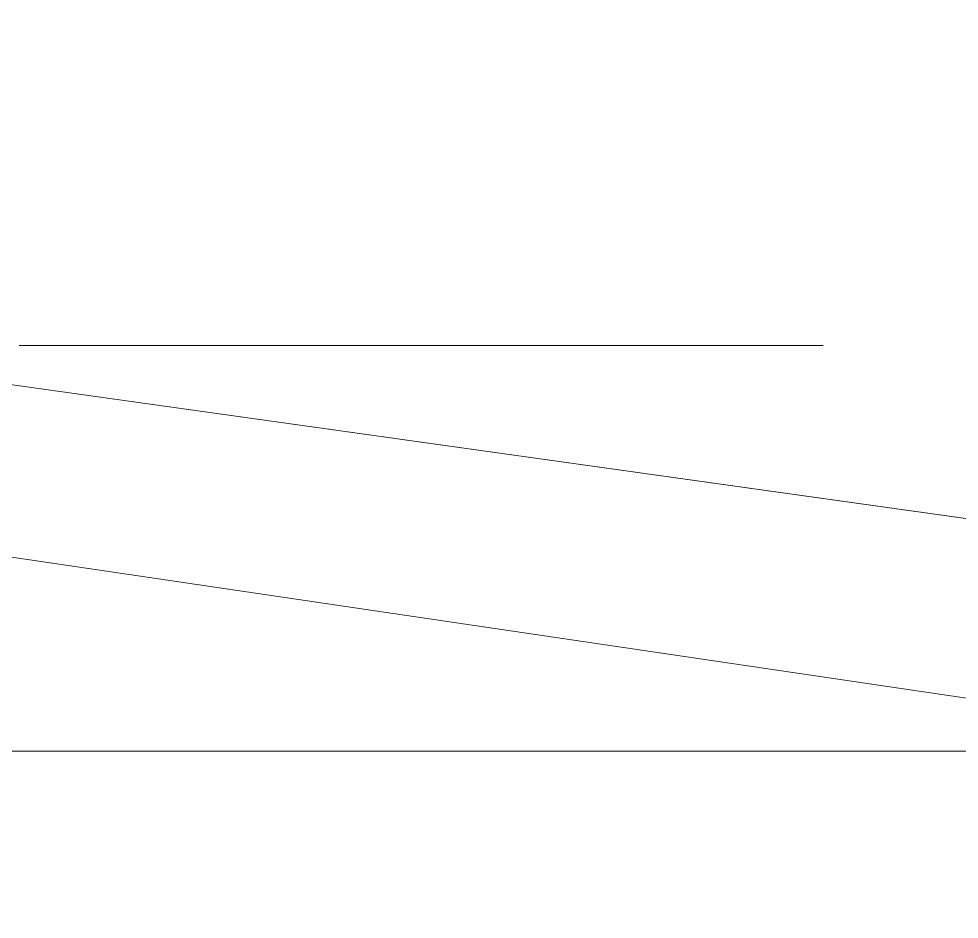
# Model space of a CAD drawing. Header units: metres. Extents: x 0 to 105485, y 0 to 425721.
# Drawn here: x 104974.348 to 104976.267, y 425237.157 to 425238.995 of the extents above; entities that cross this region are included whole.
import ezdxf

# ---------------------------------------------------------------- set-up
doc = ezdxf.new("R2010")
doc.units = ezdxf.units.M
doc.header["$MEASUREMENT"] = 0
for name, color, linetype, lineweight in [('B-XX-MO-ONDERZOEK_SONDERING-G', 90, 'Continuous', 18), ('B-XX-OG-GRENS-G', 7, 'Continuous', 18), ('B-XX-VH-OPENVERHARDING-G', 90, 'Continuous', 18)]:
    doc.layers.add(name, color=color, linetype=linetype, lineweight=lineweight)

msp = doc.modelspace()

# ---------------------------------------------------------------- linework, layer by layer
at = {"layer": 'B-XX-MO-ONDERZOEK_SONDERING-G', "color": 0, "true_color": 0xd62828}
msp.add_polyline3d([(104974.348, 425238.328, 2.25), (104975.0197, 425238.328, 2.23), (104975.0522, 425238.328, 2.21), (104975.0603, 425238.328, 2.19), (104975.0321, 425238.328, 2.17), (104974.9595, 425238.328, 2.15), (104974.9219, 425238.328, 2.13), (104974.8694, 425238.328, 2.11), (104974.8784, 425238.328, 2.09), (104974.8514, 425238.328, 2.07), (104974.8134, 425238.328, 2.05), (104974.8318, 425238.328, 2.03), (104974.8698, 425238.328, 2.01), (104974.7951, 425238.328, 1.99), (104974.775, 425238.328, 1.97), (104974.7571, 425238.328, 1.95), (104974.7357, 425238.328, 1.93), (104974.7199, 425238.328, 1.91), (104974.6964, 425238.328, 1.89), (104974.687, 425238.328, 1.87), (104974.6733, 425238.328, 1.85), (104974.6644, 425238.328, 1.83), (104974.6631, 425238.328, 1.81), (104974.6541, 425238.328, 1.79), (104974.6768, 425238.328, 1.77), (104974.7173, 425238.328, 1.75), (104974.7788, 425238.328, 1.73), (104974.7694, 425238.328, 1.71), (104974.7536, 425238.328, 1.69), (104974.737, 425238.328, 1.67), (104974.6276, 425238.328, 1.65), (104974.6255, 425238.328, 1.63), (104974.6161, 425238.328, 1.61), (104974.6037, 425238.328, 1.59), (104974.5802, 425238.328, 1.57), (104974.5725, 425238.328, 1.55), (104974.5691, 425238.328, 1.53), (104974.5725, 425238.328, 1.51), (104974.5828, 425238.328, 1.49), (104974.5939, 425238.328, 1.47), (104974.599, 425238.328, 1.45), (104974.6011, 425238.328, 1.43), (104974.6054, 425238.328, 1.41), (104974.6033, 425238.328, 1.39), (104974.6046, 425238.328, 1.37), (104974.608, 425238.328, 1.35), (104974.6118, 425238.328, 1.33), (104974.6204, 425238.328, 1.31), (104974.6255, 425238.328, 1.29), (104974.6345, 425238.328, 1.27), (104974.6456, 425238.328, 1.25), (104974.6567, 425238.328, 1.23), (104974.6789, 425238.328, 1.21), (104974.699, 425238.328, 1.19), (104974.7276, 425238.328, 1.17), (104974.7225, 425238.328, 1.15), (104974.7075, 425238.328, 1.13), (104974.675, 425238.328, 1.11), (104974.6464, 425238.328, 1.09), (104974.5986, 425238.328, 1.07), (104974.5157, 425238.328, 1.05), (104974.4619, 425238.328, 1.03), (104974.4452, 425238.328, 1.01), (104974.4538, 425238.328, 0.99), (104974.4649, 425238.328, 0.97), (104974.4311, 425238.328, 0.95), (104974.4218, 425238.328, 0.93), (104974.3995, 425238.328, 0.91), (104974.388, 425238.328, 0.89), (104974.4132, 425238.328, 0.87), (104974.385, 425238.328, 0.85), (104974.3919, 425238.328, 0.83), (104974.4025, 425238.328, 0.81), (104974.444, 425238.328, 0.79), (104974.4645, 425238.328, 0.77), (104974.441, 425238.328, 0.75), (104974.4256, 425238.328, 0.73), (104974.4124, 425238.328, 0.71), (104974.3919, 425238.328, 0.69), (104974.3884, 425238.328, 0.67), (104974.403, 425238.328, 0.65), (104974.3829, 425238.328, 0.63), (104974.3658, 425238.328, 0.61), (104974.3675, 425238.328, 0.59), (104974.3816, 425238.328, 0.57), (104974.3897, 425238.328, 0.55), (104974.3872, 425238.328, 0.53), (104974.4166, 425238.328, 0.51), (104974.4175, 425238.328, 0.49), (104974.4376, 425238.328, 0.47), (104974.4329, 425238.328, 0.45), (104974.3974, 425238.328, 0.43), (104974.3927, 425238.328, 0.41), (104974.388, 425238.328, 0.39), (104974.382, 425238.328, 0.37), (104974.3906, 425238.328, 0.35), (104974.382, 425238.328, 0.33), (104974.3978, 425238.328, 0.31), (104974.3812, 425238.328, 0.29), (104974.3748, 425238.328, 0.27), (104974.3709, 425238.328, 0.25), (104974.3692, 425238.328, 0.23), (104974.3679, 425238.328, 0.21), (104974.3675, 425238.328, 0.19), (104974.3667, 425238.328, 0.17), (104974.3718, 425238.328, 0.15), (104974.3923, 425238.328, 0.13), (104974.4042, 425238.328, 0.11), (104974.4059, 425238.328, 0.09), (104974.4124, 425238.328, 0.07), (104974.3944, 425238.328, 0.05), (104974.3919, 425238.328, 0.03), (104974.3884, 425238.328, 0.01), (104974.3833, 425238.328, -0.01), (104974.3799, 425238.328, -0.03), (104974.3812, 425238.328, -0.05), (104974.3795, 425238.328, -0.07), (104974.3773, 425238.328, -0.09), (104974.3748, 425238.328, -0.11), (104974.3739, 425238.328, -0.13), (104974.3769, 425238.328, -0.15), (104974.3867, 425238.328, -0.17), (104974.3829, 425238.328, -0.19), (104974.3833, 425238.328, -0.21), (104974.3829, 425238.328, -0.23), (104974.3803, 425238.328, -0.25), (104974.3807, 425238.328, -0.27), (104974.3825, 425238.328, -0.29), (104974.3897, 425238.328, -0.31), (104974.3901, 425238.328, -0.33), (104974.3889, 425238.328, -0.35), (104974.3863, 425238.328, -0.37), (104974.3842, 425238.328, -0.39), (104974.3812, 425238.328, -0.41), (104974.382, 425238.328, -0.43), (104974.3906, 425238.328, -0.45), (104974.3927, 425238.328, -0.47), (104974.4008, 425238.328, -0.49), (104974.4, 425238.328, -0.51), (104974.3974, 425238.328, -0.53), (104974.3957, 425238.328, -0.55), (104974.3944, 425238.328, -0.57), (104974.3944, 425238.328, -0.59), (104974.3966, 425238.328, -0.61), (104974.397, 425238.328, -0.63), (104974.3948, 425238.328, -0.65), (104974.3974, 425238.328, -0.67), (104974.3995, 425238.328, -0.69), (104974.4051, 425238.328, -0.71), (104974.4089, 425238.328, -0.73), (104974.4059, 425238.328, -0.75), (104974.3995, 425238.328, -0.77), (104974.3953, 425238.328, -0.79), (104974.3944, 425238.328, -0.81), (104974.3948, 425238.328, -0.83), (104974.3872, 425238.328, -0.85), (104974.3795, 425238.328, -0.87), (104974.3769, 425238.328, -0.89), (104974.3743, 425238.328, -0.91), (104974.3731, 425238.328, -0.93), (104974.3726, 425238.328, -0.95), (104974.3722, 425238.328, -0.97), (104974.3748, 425238.328, -0.99), (104974.3795, 425238.328, -1.01), (104974.3795, 425238.328, -1.03), (104974.3778, 425238.328, -1.05), (104974.3765, 425238.328, -1.07), (104974.3743, 425238.328, -1.09), (104974.3726, 425238.328, -1.11), (104974.3731, 425238.328, -1.13), (104974.3718, 425238.328, -1.15), (104974.3718, 425238.328, -1.17), (104974.3722, 425238.328, -1.19), (104974.3833, 425238.328, -1.21), (104974.3953, 425238.328, -1.23), (104974.3948, 425238.328, -1.25), (104974.3889, 425238.328, -1.27), (104974.3884, 425238.328, -1.29), (104974.3923, 425238.328, -1.31), (104974.3919, 425238.328, -1.33), (104974.3936, 425238.328, -1.35), (104974.3966, 425238.328, -1.37), (104974.4, 425238.328, -1.39), (104974.4094, 425238.328, -1.41), (104974.4128, 425238.328, -1.43), (104974.4269, 425238.328, -1.45), (104974.4205, 425238.328, -1.47), (104974.4034, 425238.328, -1.49), (104974.4158, 425238.328, -1.51), (104974.4401, 425238.328, -1.53), (104974.4329, 425238.328, -1.55), (104974.4111, 425238.328, -1.57), (104974.4085, 425238.328, -1.59), (104974.4068, 425238.328, -1.61), (104974.4089, 425238.328, -1.63), (104974.4059, 425238.328, -1.65), (104974.4021, 425238.328, -1.67), (104974.4085, 425238.328, -1.69), (104974.4115, 425238.328, -1.71), (104974.4188, 425238.328, -1.73), (104974.4277, 425238.328, -1.75), (104974.4311, 425238.328, -1.77), (104974.4286, 425238.328, -1.79), (104974.423, 425238.328, -1.81), (104974.4218, 425238.328, -1.83), (104974.4307, 425238.328, -1.85), (104974.4316, 425238.328, -1.87), (104974.426, 425238.328, -1.89), (104974.4171, 425238.328, -1.91), (104974.4132, 425238.328, -1.93), (104974.4132, 425238.328, -1.95), (104974.4085, 425238.328, -1.97), (104974.4124, 425238.328, -1.99), (104974.4213, 425238.328, -2.01), (104974.4265, 425238.328, -2.03), (104974.426, 425238.328, -2.05), (104974.4183, 425238.328, -2.07), (104974.4128, 425238.328, -2.09), (104974.4072, 425238.328, -2.11), (104974.4064, 425238.328, -2.13), (104974.4059, 425238.328, -2.15), (104974.4013, 425238.328, -2.17), (104974.4, 425238.328, -2.19), (104974.4038, 425238.328, -2.21), (104974.4021, 425238.328, -2.23), (104974.4038, 425238.328, -2.25), (104974.3983, 425238.328, -2.27), (104974.3893, 425238.328, -2.29), (104974.3893, 425238.328, -2.31), (104974.3923, 425238.328, -2.33), (104974.3919, 425238.328, -2.35), (104974.3923, 425238.328, -2.37), (104974.3906, 425238.328, -2.39), (104974.3914, 425238.328, -2.41), (104974.3906, 425238.328, -2.43), (104974.3897, 425238.328, -2.45), (104974.3931, 425238.328, -2.47), (104974.3987, 425238.328, -2.49), (104974.3995, 425238.328, -2.51), (104974.4115, 425238.328, -2.53), (104974.4273, 425238.328, -2.55), (104974.4346, 425238.328, -2.57), (104974.4401, 425238.328, -2.59), (104974.4286, 425238.328, -2.61), (104974.4188, 425238.328, -2.63), (104974.4072, 425238.328, -2.65), (104974.3995, 425238.328, -2.67), (104974.3995, 425238.328, -2.69), (104974.3812, 425238.328, -2.71), (104974.3953, 425238.328, -2.73), (104974.397, 425238.328, -2.75), (104974.3944, 425238.328, -2.77), (104974.3897, 425238.328, -2.79), (104974.3863, 425238.328, -2.81), (104974.385, 425238.328, -2.83), (104974.3889, 425238.328, -2.85), (104974.388, 425238.328, -2.87), (104974.3872, 425238.328, -2.89), (104974.385, 425238.328, -2.91), (104974.385, 425238.328, -2.93), (104974.3854, 425238.328, -2.95), (104974.3867, 425238.328, -2.97), (104974.3893, 425238.328, -2.99), (104974.3897, 425238.328, -3.009), (104974.3893, 425238.328, -3.029), (104974.3876, 425238.328, -3.049), (104974.3867, 425238.328, -3.069), (104974.3889, 425238.328, -3.089), (104974.3893, 425238.328, -3.109), (104974.3901, 425238.328, -3.129), (104974.3906, 425238.328, -3.149), (104974.3914, 425238.328, -3.169), (104974.3966, 425238.328, -3.189), (104974.4034, 425238.328, -3.209), (104974.4068, 425238.328, -3.229), (104974.4047, 425238.328, -3.249), (104974.4, 425238.328, -3.269), (104974.4094, 425238.328, -3.289), (104974.4171, 425238.328, -3.309), (104974.4124, 425238.328, -3.329), (104974.3961, 425238.328, -3.349), (104974.3919, 425238.328, -3.369), (104974.3893, 425238.328, -3.389), (104974.388, 425238.328, -3.409), (104974.3867, 425238.328, -3.429), (104974.385, 425238.328, -3.449), (104974.3872, 425238.328, -3.469), (104974.4004, 425238.328, -3.489), (104974.4192, 425238.328, -3.509), (104974.4149, 425238.328, -3.529), (104974.3987, 425238.328, -3.549), (104974.3872, 425238.328, -3.569), (104974.3846, 425238.328, -3.589), (104974.3846, 425238.328, -3.609), (104974.385, 425238.328, -3.629), (104974.3859, 425238.328, -3.649), (104974.3927, 425238.328, -3.669), (104974.3983, 425238.328, -3.689), (104974.4, 425238.328, -3.709), (104974.4013, 425238.328, -3.729), (104974.4025, 425238.328, -3.749), (104974.4051, 425238.328, -3.769), (104974.4047, 425238.328, -3.789), (104974.4064, 425238.328, -3.809), (104974.4038, 425238.328, -3.829), (104974.4072, 425238.328, -3.849), (104974.4068, 425238.328, -3.869), (104974.4047, 425238.328, -3.889), (104974.3987, 425238.328, -3.909), (104974.3957, 425238.328, -3.929), (104974.3961, 425238.328, -3.949), (104974.3936, 425238.328, -3.969), (104974.3927, 425238.328, -3.989), (104974.394, 425238.328, -4.009), (104974.3944, 425238.328, -4.029), (104974.3953, 425238.328, -4.049), (104974.3961, 425238.328, -4.069), (104974.3953, 425238.328, -4.089), (104974.394, 425238.328, -4.109), (104974.3931, 425238.328, -4.129), (104974.3914, 425238.328, -4.149), (104974.3893, 425238.328, -4.169), (104974.3876, 425238.328, -4.189), (104974.3872, 425238.328, -4.209), (104974.3884, 425238.328, -4.229), (104974.3884, 425238.328, -4.249), (104974.3884, 425238.328, -4.269), (104974.3897, 425238.328, -4.289), (104974.3931, 425238.328, -4.309), (104974.3914, 425238.328, -4.329), (104974.3901, 425238.328, -4.349), (104974.3901, 425238.328, -4.369), (104974.3901, 425238.328, -4.389), (104974.3889, 425238.328, -4.409), (104974.3884, 425238.328, -4.429), (104974.3872, 425238.328, -4.449), (104974.3867, 425238.328, -4.469), (104974.3859, 425238.328, -4.489), (104974.3867, 425238.328, -4.509), (104974.3867, 425238.328, -4.529), (104974.3867, 425238.328, -4.549), (104974.3872, 425238.328, -4.569), (104974.3867, 425238.328, -4.589), (104974.3872, 425238.328, -4.609), (104974.3867, 425238.328, -4.629), (104974.3859, 425238.328, -4.649), (104974.385, 425238.328, -4.669), (104974.3897, 425238.328, -4.689), (104974.3927, 425238.328, -4.709), (104974.3897, 425238.328, -4.729), (104974.3884, 425238.328, -4.749), (104974.3867, 425238.328, -4.769), (104974.3872, 425238.328, -4.789), (104974.3872, 425238.328, -4.809), (104974.3872, 425238.328, -4.829), (104974.3867, 425238.328, -4.849), (104974.3859, 425238.328, -4.869), (104974.3854, 425238.328, -4.889), (104974.3859, 425238.328, -4.909), (104974.3867, 425238.328, -4.929), (104974.3876, 425238.328, -4.949), (104974.388, 425238.328, -4.969), (104974.3872, 425238.328, -4.989), (104974.3872, 425238.328, -5.009), (104974.3872, 425238.328, -5.029), (104974.388, 425238.328, -5.049), (104974.3893, 425238.328, -5.069), (104974.3897, 425238.328, -5.089), (104974.3906, 425238.328, -5.109), (104974.391, 425238.328, -5.129), (104974.4072, 425238.328, -5.149), (104974.4692, 425238.328, -5.169), (104974.5161, 425238.328, -5.189), (104974.482, 425238.328, -5.209), (104974.4495, 425238.328, -5.229), (104974.4145, 425238.328, -5.249), (104974.3919, 425238.328, -5.269), (104974.3872, 425238.328, -5.289), (104974.3872, 425238.328, -5.309), (104974.388, 425238.328, -5.329), (104974.3884, 425238.328, -5.349), (104974.3884, 425238.328, -5.369), (104974.3872, 425238.328, -5.389), (104974.3889, 425238.328, -5.409), (104974.3889, 425238.328, -5.429), (104974.391, 425238.328, -5.449), (104974.3906, 425238.328, -5.469), (104974.3884, 425238.328, -5.488), (104974.388, 425238.328, -5.508), (104974.3867, 425238.328, -5.528), (104974.3884, 425238.328, -5.548), (104974.3876, 425238.328, -5.568), (104974.3889, 425238.328, -5.588), (104974.3893, 425238.328, -5.608), (104974.3889, 425238.328, -5.628), (104974.3897, 425238.328, -5.648), (104974.3906, 425238.328, -5.668), (104974.3901, 425238.328, -5.688), (104974.3897, 425238.328, -5.708), (104974.3897, 425238.328, -5.728), (104974.3897, 425238.328, -5.748), (104974.3897, 425238.328, -5.768), (104974.3906, 425238.328, -5.788), (104974.3919, 425238.328, -5.808), (104974.3914, 425238.328, -5.828), (104974.3901, 425238.328, -5.848), (104974.3906, 425238.328, -5.868), (104974.3914, 425238.328, -5.888), (104974.3914, 425238.328, -5.908), (104974.391, 425238.328, -5.928), (104974.391, 425238.328, -5.948), (104974.3901, 425238.328, -5.968), (104974.3889, 425238.328, -5.988), (104974.3906, 425238.328, -6.008), (104974.3906, 425238.328, -6.028), (104974.3914, 425238.328, -6.048), (104974.3914, 425238.328, -6.068), (104974.391, 425238.328, -6.088), (104974.3906, 425238.328, -6.108), (104974.3906, 425238.328, -6.128), (104974.3919, 425238.328, -6.148), (104974.3919, 425238.328, -6.168), (104974.3931, 425238.328, -6.188), (104974.3927, 425238.328, -6.208), (104974.394, 425238.328, -6.228), (104974.3948, 425238.328, -6.248), (104974.3953, 425238.328, -6.268), (104974.3957, 425238.328, -6.288), (104974.3936, 425238.328, -6.308), (104974.394, 425238.328, -6.328), (104974.3927, 425238.328, -6.348), (104974.3944, 425238.328, -6.368), (104974.3957, 425238.328, -6.388), (104974.3961, 425238.328, -6.408), (104974.403, 425238.328, -6.428), (104974.4059, 425238.328, -6.448), (104974.4021, 425238.328, -6.468), (104974.3957, 425238.328, -6.488), (104974.3948, 425238.328, -6.508), (104974.3944, 425238.328, -6.528), (104974.3966, 425238.328, -6.548), (104974.3957, 425238.328, -6.568), (104974.3966, 425238.328, -6.588), (104974.3966, 425238.328, -6.608), (104974.3966, 425238.328, -6.628), (104974.3961, 425238.328, -6.648), (104974.397, 425238.328, -6.668), (104974.3966, 425238.328, -6.688), (104974.3957, 425238.328, -6.708), (104974.3914, 425238.328, -6.728), (104974.3978, 425238.328, -6.748), (104974.397, 425238.328, -6.768), (104974.3966, 425238.328, -6.788), (104974.3966, 425238.328, -6.808), (104974.3953, 425238.328, -6.828), (104974.3953, 425238.328, -6.848), (104974.3961, 425238.328, -6.867), (104974.397, 425238.328, -6.887), (104974.3983, 425238.328, -6.907), (104974.4004, 425238.328, -6.927), (104974.4008, 425238.328, -6.947), (104974.4, 425238.328, -6.967), (104974.4004, 425238.328, -6.987), (104974.4004, 425238.328, -7.007), (104974.4008, 425238.328, -7.027), (104974.4021, 425238.328, -7.047), (104974.4025, 425238.328, -7.067), (104974.4042, 425238.328, -7.087), (104974.4038, 425238.328, -7.107), (104974.4068, 425238.328, -7.127), (104974.4072, 425238.328, -7.147), (104974.4055, 425238.328, -7.167), (104974.4034, 425238.328, -7.187), (104974.4017, 425238.328, -7.207), (104974.3995, 425238.328, -7.227), (104974.3995, 425238.328, -7.247), (104974.4025, 425238.328, -7.267), (104974.4051, 425238.328, -7.287), (104974.4072, 425238.328, -7.307), (104974.4077, 425238.328, -7.327), (104974.4042, 425238.328, -7.347), (104974.4025, 425238.328, -7.367), (104974.4042, 425238.328, -7.387), (104974.403, 425238.328, -7.407), (104974.4025, 425238.328, -7.427), (104974.403, 425238.328, -7.447), (104974.4025, 425238.328, -7.467), (104974.4008, 425238.328, -7.487), (104974.4, 425238.328, -7.507), (104974.3991, 425238.328, -7.527), (104974.3987, 425238.328, -7.547), (104974.3983, 425238.328, -7.567), (104974.3983, 425238.328, -7.587), (104974.3983, 425238.328, -7.607), (104974.3983, 425238.328, -7.627), (104974.3983, 425238.328, -7.647), (104974.3983, 425238.328, -7.667), (104974.4013, 425238.328, -7.687), (104974.4025, 425238.328, -7.707), (104974.403, 425238.328, -7.727), (104974.4013, 425238.328, -7.747), (104974.3983, 425238.328, -7.767), (104974.3987, 425238.328, -7.787), (104974.3974, 425238.328, -7.807), (104974.3961, 425238.328, -7.827), (104974.3953, 425238.328, -7.847), (104974.3953, 425238.328, -7.867), (104974.3944, 425238.328, -7.887), (104974.394, 425238.328, -7.906), (104974.3944, 425238.328, -7.926), (104974.3944, 425238.328, -7.946), (104974.3948, 425238.328, -7.966), (104974.3957, 425238.328, -7.986), (104974.3961, 425238.328, -8.006), (104974.3991, 425238.328, -8.026), (104974.4256, 425238.328, -8.046), (104974.4499, 425238.328, -8.066), (104974.4444, 425238.328, -8.086), (104974.426, 425238.328, -8.106), (104974.4064, 425238.328, -8.126), (104974.4008, 425238.328, -8.146), (104974.4, 425238.328, -8.166), (104974.4013, 425238.328, -8.186), (104974.4021, 425238.328, -8.206), (104974.4021, 425238.328, -8.226), (104974.4017, 425238.328, -8.246), (104974.3991, 425238.328, -8.266), (104974.3987, 425238.328, -8.286), (104974.3978, 425238.328, -8.306), (104974.3961, 425238.328, -8.326), (104974.3966, 425238.328, -8.346), (104974.3978, 425238.328, -8.366), (104974.4, 425238.328, -8.386), (104974.4, 425238.328, -8.406), (104974.3974, 425238.328, -8.426), (104974.3957, 425238.328, -8.446), (104974.3948, 425238.328, -8.466), (104974.3974, 425238.328, -8.486), (104974.3983, 425238.328, -8.506), (104974.4008, 425238.328, -8.526), (104974.4004, 425238.328, -8.546), (104974.3961, 425238.328, -8.566), (104974.3953, 425238.328, -8.586), (104974.3957, 425238.328, -8.606), (104974.3961, 425238.328, -8.626), (104974.3957, 425238.328, -8.646), (104974.3944, 425238.328, -8.666), (104974.3944, 425238.328, -8.686), (104974.3948, 425238.328, -8.706), (104974.3974, 425238.328, -8.726), (104974.4064, 425238.328, -8.746), (104974.4064, 425238.328, -8.766), (104974.4068, 425238.328, -8.785), (104974.4265, 425238.328, -8.805), (104974.4384, 425238.328, -8.825), (104974.4311, 425238.328, -8.845), (104974.4175, 425238.328, -8.865), (104974.4209, 425238.328, -8.885), (104974.4444, 425238.328, -8.905), (104974.4649, 425238.328, -8.925), (104974.4726, 425238.328, -8.945), (104974.4649, 425238.328, -8.965), (104974.4534, 425238.328, -8.985), (104974.4256, 425238.328, -9.005), (104974.4102, 425238.328, -9.025), (104974.3991, 425238.328, -9.045), (104974.3974, 425238.328, -9.065), (104974.3974, 425238.328, -9.085), (104974.3948, 425238.328, -9.105), (104974.3927, 425238.328, -9.125), (104974.3927, 425238.328, -9.145), (104974.3927, 425238.328, -9.165), (104974.391, 425238.328, -9.185), (104974.3901, 425238.328, -9.205), (104974.3906, 425238.328, -9.225), (104974.3948, 425238.328, -9.245), (104974.4004, 425238.328, -9.265), (104974.4047, 425238.328, -9.285), (104974.3995, 425238.328, -9.305), (104974.3944, 425238.328, -9.325), (104974.3953, 425238.328, -9.345), (104974.3987, 425238.328, -9.365), (104974.3995, 425238.328, -9.385), (104974.3919, 425238.328, -9.405), (104974.3897, 425238.328, -9.425), (104974.391, 425238.328, -9.445), (104974.3919, 425238.328, -9.465), (104974.3919, 425238.328, -9.485), (104974.3919, 425238.328, -9.505), (104974.3927, 425238.328, -9.524), (104974.3948, 425238.328, -9.544), (104974.4042, 425238.328, -9.564), (104974.4192, 425238.328, -9.584), (104974.4243, 425238.328, -9.604), (104974.4124, 425238.328, -9.624), (104974.4119, 425238.328, -9.644), (104974.4273, 425238.328, -9.664), (104974.4452, 425238.328, -9.684), (104974.4457, 425238.328, -9.704), (104974.4504, 425238.328, -9.724), (104974.473, 425238.328, -9.744), (104974.4709, 425238.328, -9.764), (104974.4845, 425238.328, -9.784), (104974.5089, 425238.328, -9.804), (104974.526, 425238.328, -9.824), (104974.5367, 425238.328, -9.844), (104974.5469, 425238.328, -9.864), (104974.5601, 425238.328, -9.884), (104974.5623, 425238.328, -9.904), (104974.5554, 425238.328, -9.924), (104974.5533, 425238.328, -9.944), (104974.5666, 425238.328, -9.964), (104974.5841, 425238.328, -9.984), (104974.5768, 425238.328, -10.004), (104974.5542, 425238.328, -10.024), (104974.5153, 425238.328, -10.044), (104974.4726, 425238.328, -10.064), (104974.4461, 425238.328, -10.084), (104974.4333, 425238.328, -10.104), (104974.4179, 425238.328, -10.124), (104974.4499, 425238.328, -10.144), (104974.4777, 425238.328, -10.164), (104974.5183, 425238.328, -10.184), (104974.5264, 425238.328, -10.203), (104974.5093, 425238.328, -10.223), (104974.4986, 425238.328, -10.243), (104974.488, 425238.328, -10.263), (104974.485, 425238.328, -10.283), (104974.4833, 425238.328, -10.303), (104974.4794, 425238.328, -10.323), (104974.4589, 425238.328, -10.343), (104974.4444, 425238.328, -10.363), (104974.4512, 425238.328, -10.383), (104974.4662, 425238.328, -10.403), (104974.4662, 425238.328, -10.423), (104974.4927, 425238.328, -10.443), (104974.6093, 425238.328, -10.463), (104974.7682, 425238.328, -10.483), (104974.9018, 425238.328, -10.503), (104975.0086, 425238.328, -10.523), (104975.0543, 425238.328, -10.543), (104975.0821, 425238.328, -10.563), (104975.1013, 425238.328, -10.583), (104975.0949, 425238.328, -10.603), (104975.0949, 425238.328, -10.623), (104975.1312, 425238.328, -10.643), (104975.2196, 425238.328, -10.663), (104975.285, 425238.328, -10.683), (104975.3046, 425238.328, -10.703), (104975.3341, 425238.328, -10.723), (104975.326, 425238.328, -10.743), (104975.32, 425238.328, -10.763), (104975.2927, 425238.328, -10.783), (104975.2576, 425238.328, -10.802), (104975.2367, 425238.328, -10.822), (104975.1944, 425238.328, -10.842), (104975.1462, 425238.328, -10.862), (104975.1005, 425238.328, -10.882), (104975.0774, 425238.328, -10.902), (104975.0838, 425238.328, -10.922), (104975.109, 425238.328, -10.942), (104975.1359, 425238.328, -10.962), (104975.1487, 425238.328, -10.982), (104975.1355, 425238.328, -11.002), (104975.1154, 425238.328, -11.022), (104975.1022, 425238.328, -11.042), (104975.0983, 425238.328, -11.062), (104975.0988, 425238.328, -11.082), (104975.1017, 425238.328, -11.102), (104975.1052, 425238.328, -11.122), (104975.1282, 425238.328, -11.142), (104975.1671, 425238.328, -11.162), (104975.191, 425238.328, -11.182), (104975.1855, 425238.328, -11.202), (104975.1654, 425238.328, -11.222), (104975.1423, 425238.328, -11.242), (104975.121, 425238.328, -11.262), (104975.1043, 425238.328, -11.282), (104975.0975, 425238.328, -11.302), (104975.1, 425238.328, -11.322), (104975.1137, 425238.328, -11.342), (104975.1261, 425238.328, -11.361), (104975.1329, 425238.328, -11.381), (104975.1436, 425238.328, -11.401), (104975.1534, 425238.328, -11.421), (104975.1624, 425238.328, -11.441), (104975.1739, 425238.328, -11.461), (104975.1961, 425238.328, -11.481), (104975.2346, 425238.328, -11.501), (104975.2811, 425238.328, -11.521), (104975.3213, 425238.328, -11.541), (104975.3593, 425238.328, -11.561), (104975.3909, 425238.328, -11.581), (104975.4033, 425238.328, -11.601), (104975.4089, 425238.328, -11.621), (104975.4101, 425238.328, -11.641), (104975.4136, 425238.328, -11.661), (104975.4195, 425238.328, -11.681), (104975.4276, 425238.328, -11.701), (104975.4311, 425238.328, -11.721), (104975.424, 425238.328, -11.741), (104975.417, 425238.328, -11.761), (104975.4101, 425238.328, -11.781), (104975.3948, 425238.328, -11.801), (104975.379, 425238.328, -11.821), (104975.3614, 425238.328, -11.841), (104975.3397, 425238.328, -11.861), (104975.3221, 425238.328, -11.881), (104975.3102, 425238.328, -11.9), (104975.3063, 425238.328, -11.92), (104975.3115, 425238.328, -11.94), (104975.3264, 425238.328, -11.96), (104975.3486, 425238.328, -11.98), (104975.379, 425238.328, -12), (104975.4071, 425238.328, -12.02), (104975.417, 425238.328, -12.04), (104975.4089, 425238.328, -12.06), (104975.396, 425238.328, -12.08), (104975.3922, 425238.328, -12.1), (104975.402, 425238.328, -12.12), (104975.408, 425238.328, -12.14), (104975.4136, 425238.328, -12.16), (104975.4208, 425238.328, -12.18), (104975.4212, 425238.328, -12.2), (104975.4063, 425238.328, -12.22), (104975.3738, 425238.328, -12.24), (104975.3354, 425238.328, -12.26), (104975.3145, 425238.328, -12.28), (104975.3106, 425238.328, -12.3), (104975.3187, 425238.328, -12.32), (104975.3362, 425238.328, -12.34), (104975.355, 425238.328, -12.36), (104975.3815, 425238.328, -12.38), (104975.4097, 425238.328, -12.4), (104975.4319, 425238.328, -12.42), (104975.4358, 425238.328, -12.439), (104975.4234, 425238.328, -12.459), (104975.3986, 425238.328, -12.479), (104975.3708, 425238.328, -12.499), (104975.3486, 425238.328, -12.519), (104975.3303, 425238.328, -12.539), (104975.3102, 425238.328, -12.559), (104975.294, 425238.328, -12.579), (104975.2739, 425238.328, -12.599), (104975.2457, 425238.328, -12.619), (104975.2243, 425238.328, -12.639), (104975.2179, 425238.328, -12.659), (104975.2256, 425238.328, -12.679), (104975.235, 425238.328, -12.699), (104975.2371, 425238.328, -12.719), (104975.2363, 425238.328, -12.739), (104975.2354, 425238.328, -12.759), (104975.2517, 425238.328, -12.779), (104975.2769, 425238.328, -12.799), (104975.3166, 425238.328, -12.819), (104975.355, 425238.328, -12.839), (104975.4012, 425238.328, -12.859), (104975.4435, 425238.328, -12.879), (104975.4776, 425238.328, -12.899), (104975.4793, 425238.328, -12.919), (104975.4469, 425238.328, -12.939), (104975.4042, 425238.328, -12.958), (104975.379, 425238.328, -12.978), (104975.3717, 425238.328, -12.998), (104975.3683, 425238.328, -13.018), (104975.367, 425238.328, -13.038), (104975.3606, 425238.328, -13.058), (104975.3555, 425238.328, -13.078), (104975.3516, 425238.328, -13.098), (104975.3345, 425238.328, -13.118), (104975.3016, 425238.328, -13.138), (104975.2581, 425238.328, -13.158), (104975.2218, 425238.328, -13.178), (104975.1795, 425238.328, -13.198), (104975.1137, 425238.328, -13.218), (104975.0381, 425238.328, -13.238), (104974.9689, 425238.328, -13.258), (104974.8954, 425238.328, -13.278), (104974.8198, 425238.328, -13.298), (104974.7472, 425238.328, -13.318), (104974.6802, 425238.328, -13.338), (104974.6357, 425238.328, -13.358), (104974.6422, 425238.328, -13.378), (104974.687, 425238.328, -13.398), (104974.7408, 425238.328, -13.418), (104974.7929, 425238.328, -13.438), (104974.8472, 425238.328, -13.458), (104974.895, 425238.328, -13.477), (104974.9364, 425238.328, -13.497), (104974.9625, 425238.328, -13.517), (104974.9787, 425238.328, -13.537), (104974.9945, 425238.328, -13.557), (104975.0082, 425238.328, -13.577), (104975.0347, 425238.328, -13.597), (104975.065, 425238.328, -13.617), (104975.0877, 425238.328, -13.637), (104975.1086, 425238.328, -13.657), (104975.1436, 425238.328, -13.677), (104975.1957, 425238.328, -13.697), (104975.2346, 425238.328, -13.717), (104975.209, 425238.328, -13.737), (104975.2333, 425238.328, -13.757), (104975.2184, 425238.328, -13.777), (104975.1923, 425238.328, -13.797), (104975.1675, 425238.328, -13.817), (104975.1637, 425238.328, -13.837), (104975.1825, 425238.328, -13.857), (104975.2196, 425238.328, -13.877), (104975.244, 425238.328, -13.897), (104975.253, 425238.328, -13.917), (104975.2213, 425238.328, -13.937), (104975.1381, 425238.328, -13.957), (104975.0398, 425238.328, -13.976), (104974.9634, 425238.328, -13.996), (104974.9134, 425238.328, -14.016), (104974.8822, 425238.328, -14.036), (104974.8715, 425238.328, -14.056), (104974.8741, 425238.328, -14.076), (104974.8621, 425238.328, -14.096), (104974.8309, 425238.328, -14.116), (104974.7891, 425238.328, -14.136), (104974.7596, 425238.328, -14.156), (104974.7515, 425238.328, -14.176), (104974.7511, 425238.328, -14.196), (104974.7746, 425238.328, -14.216), (104974.8104, 425238.328, -14.236), (104974.8314, 425238.328, -14.256), (104974.8284, 425238.328, -14.276), (104974.816, 425238.328, -14.296), (104974.7959, 425238.328, -14.316), (104974.7844, 425238.328, -14.336), (104974.7857, 425238.328, -14.356), (104974.7891, 425238.328, -14.376), (104974.7818, 425238.328, -14.396), (104974.7801, 425238.328, -14.416), (104974.8028, 425238.328, -14.436), (104974.8651, 425238.328, -14.455), (104974.9702, 425238.328, -14.475), (104975.0244, 425238.328, -14.495), (104975.0232, 425238.328, -14.515), (104975.0009, 425238.328, -14.535), (104974.9753, 425238.328, -14.555), (104974.9373, 425238.328, -14.575), (104974.898, 425238.328, -14.595), (104974.8719, 425238.328, -14.615), (104974.8702, 425238.328, -14.635), (104974.9108, 425238.328, -14.655), (104975.0343, 425238.328, -14.675), (104975.2675, 425238.328, -14.695), (104975.5319, 425238.328, -14.715), (104975.6015, 425238.328, -14.735), (104975.6711, 425238.328, -14.755), (104975.6745, 425238.328, -14.775), (104975.6856, 425238.328, -14.795), (104975.7083, 425238.328, -14.815), (104975.7283, 425238.328, -14.835), (104975.7271, 425238.328, -14.855), (104975.7113, 425238.328, -14.875), (104975.6899, 425238.328, -14.895), (104975.6771, 425238.328, -14.915), (104975.6634, 425238.328, -14.934), (104975.6549, 425238.328, -14.954), (104975.6502, 425238.328, -14.974), (104975.6387, 425238.328, -14.994), (104975.6113, 425238.328, -15.014), (104975.5746, 425238.328, -15.034), (104975.5297, 425238.328, -15.054), (104975.5058, 425238.328, -15.074), (104975.5032, 425238.328, -15.094), (104975.502, 425238.328, -15.114), (104975.5037, 425238.328, -15.134), (104975.5255, 425238.328, -15.154), (104975.5524, 425238.328, -15.174), (104975.5541, 425238.328, -15.194), (104975.5267, 425238.328, -15.214), (104975.4896, 425238.328, -15.234), (104975.4751, 425238.328, -15.254), (104975.481, 425238.328, -15.274), (104975.4874, 425238.328, -15.294), (104975.493, 425238.328, -15.314), (104975.5208, 425238.328, -15.334), (104975.5814, 425238.328, -15.354), (104975.669, 425238.328, -15.374), (104975.7424, 425238.328, -15.394), (104975.8048, 425238.328, -15.414), (104975.865, 425238.328, -15.433), (104975.9099, 425238.328, -15.453), (104975.9479, 425238.328, -15.473), (104975.9735, 425238.328, -15.493), (104975.9893, 425238.328, -15.513), (104975.9812, 425238.328, -15.533), (104975.9564, 425238.328, -15.553), (104975.8992, 425238.328, -15.573), (104975.8236, 425238.328, -15.593), (104975.7514, 425238.328, -15.613), (104975.7121, 425238.328, -15.633), (104975.7027, 425238.328, -15.653), (104975.7125, 425238.328, -15.673), (104975.7236, 425238.328, -15.693), (104975.6955, 425238.328, -15.713), (104975.6583, 425238.328, -15.733), (104975.6211, 425238.328, -15.753), (104975.6092, 425238.328, -15.773), (104975.5972, 425238.328, -15.793), (104975.569, 425238.328, -15.813), (104975.5613, 425238.328, -15.833), (104975.5665, 425238.328, -15.853), (104975.5737, 425238.328, -15.873), (104975.5677, 425238.328, -15.893), (104975.5566, 425238.328, -15.913), (104975.5396, 425238.328, -15.933), (104975.5289, 425238.328, -15.953), (104975.5212, 425238.328, -15.972), (104975.4986, 425238.328, -15.992), (104975.4725, 425238.328, -16.012), (104975.4516, 425238.328, -16.032), (104975.4375, 425238.328, -16.052), (104975.4362, 425238.328, -16.072), (104975.443, 425238.328, -16.092), (104975.4635, 425238.328, -16.112), (104975.4998, 425238.328, -16.132), (104975.5195, 425238.328, -16.152), (104975.5084, 425238.328, -16.172), (104975.4845, 425238.328, -16.192), (104975.4657, 425238.328, -16.212), (104975.4516, 425238.328, -16.232), (104975.4315, 425238.328, -16.252), (104975.4153, 425238.328, -16.272), (104975.3884, 425238.328, -16.292), (104975.3503, 425238.328, -16.312), (104975.3179, 425238.328, -16.332), (104975.2978, 425238.328, -16.352), (104975.2867, 425238.328, -16.372), (104975.285, 425238.328, -16.392), (104975.2893, 425238.328, -16.412), (104975.3055, 425238.328, -16.432), (104975.3209, 425238.328, -16.452), (104975.3469, 425238.328, -16.472), (104975.3691, 425238.328, -16.492), (104975.3815, 425238.328, -16.512), (104975.3845, 425238.328, -16.531), (104975.3918, 425238.328, -16.551), (104975.4016, 425238.328, -16.571), (104975.4042, 425238.328, -16.591), (104975.4089, 425238.328, -16.611), (104975.4042, 425238.328, -16.631), (104975.393, 425238.328, -16.651), (104975.3905, 425238.328, -16.671), (104975.3986, 425238.328, -16.691), (104975.3995, 425238.328, -16.711), (104975.3896, 425238.328, -16.731), (104975.3815, 425238.328, -16.751), (104975.3798, 425238.328, -16.771), (104975.3982, 425238.328, -16.791)], dxfattribs=at)
at = {"layer": 'B-XX-OG-GRENS-G'}
msp.add_polyline3d([(104972.5, 425237.5, 3.3048), (104977.5, 425237.5, 3.2146), (104982.5, 425237.5, 3.2738), (104987.5, 425237.5, 3.271), (104992.5, 425237.5, 3.2797), (104997.5, 425237.5, 3.2659), (105002.5, 425237.5, 3.2653), (105012.5, 425232.5, 3.2421), (105017.5, 425232.5, 3.2803), (105022.5, 425232.5, 3.2382), (105027.5, 425232.5, 3.2629), (105037.5, 425227.5, 3.2642), (105047.5, 425217.5, 3.0048), (105042.5, 425212.5, 2.6889), (105032.5, 425212.5, 3.0737), (105027.5, 425212.5, 2.9854), (105012.5, 425212.5, 2.4236), (105012.5, 425197.5, 2.4977), (105007.5, 425197.5, 2.4735), (105002.5, 425207.5, 2.6402)], close=True, dxfattribs=at)
at = {"layer": 'B-XX-VH-OPENVERHARDING-G', "ltscale": 0.5}
for points in [[(105081.659, 425226.263), (105070.985, 425227.585), (105050.996, 425230.253), (105029.613, 425233.334), (105023.998, 425234.194), (104992.186, 425239.216), (104987.61, 425239.901), (104965.424, 425243.051), (104964.154, 425239.675), (104987.487, 425236.404), (104992.239, 425235.7), (105023.447, 425230.739), (105029.047, 425229.942), (105035.406, 425228.938), (105050.319, 425226.852), (105063.056, 425225.123), (105077.644, 425223.225)], [(105077.644, 425223.225), (105063.056, 425225.123), (105050.319, 425226.852), (105035.406, 425228.938), (105029.047, 425229.942), (105023.447, 425230.739), (104992.239, 425235.7), (104987.487, 425236.404), (104964.154, 425239.675), (104964.031, 425239.349), (104969.735, 425238.575), (104996.154, 425234.675), (105023.355, 425230.363), (105042.716, 425227.546), (105050.242, 425226.487), (105063.018, 425224.79), (105070.53, 425223.751), (105077.397, 425222.874)], [(105023.355, 425230.363), (104996.154, 425234.675), (104969.735, 425238.575), (104964.031, 425239.349), (104963.482, 425237.889), (104966.188, 425237.563), (104970.744, 425236.896), (104979.348, 425235.635), (104982.6, 425235.159), (104983.433, 425235.03), (104994.311, 425233.341), (104999.456, 425232.542), (104999.428, 425232.78), (105000, 425232.67), (105000, 425232.398), (105006.319, 425231.417), (105014.5, 425230.147)]]:
    msp.add_lwpolyline(points, dxfattribs=at)

doc.saveas('drawing.dxf')
